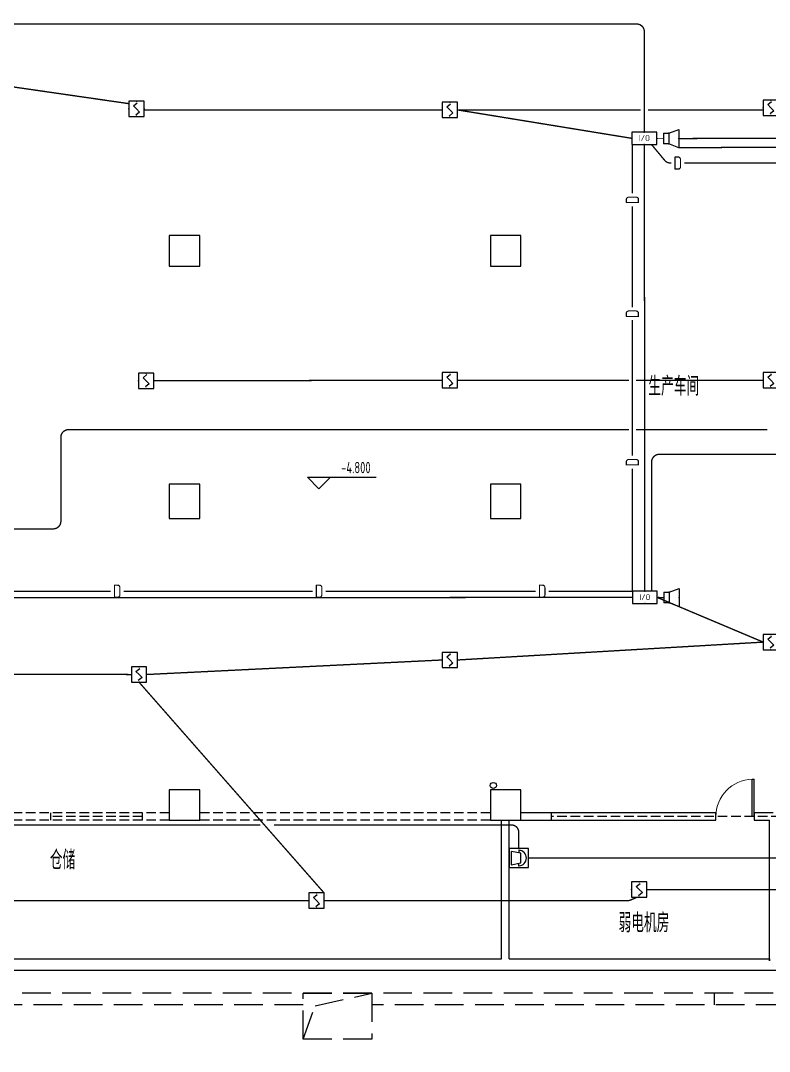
# Model space of a CAD drawing. Extents: x 2166032 to 5302137, y 581493 to 2416206.
# Drawn here: x 2587574 to 2607165, y 1257369 to 1284341 of the extents above; entities that cross this region are included whole.
import ezdxf
from ezdxf.enums import TextEntityAlignment as Align

# ---------------------------------------------------------------- set-up
doc = ezdxf.new("R2010")
doc.units = 0
doc.header["$LTSCALE"] = 1000
doc.header["$MEASUREMENT"] = 0
doc.linetypes.add('CENTER2', pattern=[1.1400000000000001, 0.75, -0.13, 0.13, -0.13])
doc.linetypes.add('DASH', pattern=[0.35, 0.25, -0.1])
for name, color, linetype in [('COLUMN', 2, 'Continuous'), ('DIM_ELEV', 3, 'Continuous'), ('EQUIP-消防', 3, 'Continuous'), ('EQUIP-通讯', 3, 'Continuous'), ('PUB_TEXT', 7, 'Continuous'), ('SIG_TEXT', 7, 'Continuous'), ('WALL', 8, 'Continuous'), ('WINDOW', 8, 'Continuous'), ('WIRE-动力', 2, 'Continuous'), ('WIRE-控制', 4, 'TG_F'), ('WIRE-消防', 4, 'Continuous'), ('WIRE-电源', 10, 'Continuous'), ('WIRE-电话', 4, 'CENTER2'), ('地沟', 8, 'Continuous'), ('屋面', 151, 'Continuous')]:
    doc.layers.add(name, color=color, linetype=linetype)
doc.styles.add('_TCH_DIM', font='tssdeng.shx', dxfattribs={"bigfont": 'tssdchn.shx'})
doc.styles.add('_TEL_DIM', font='@tssdeng.shx', dxfattribs={"width": 0.8, "height": 3.5, "bigfont": '!tssdchn.shx'})
doc.styles.get("Standard").update_dxf_attribs({"font": 'tssdeng.shx', "bigfont": 'tssdchn.shx'})
doc.styles.add('TG_LINETYPE', font='SIMPLEX', dxfattribs={"width": 0.8, "height": 3, "bigfont": 'HZTXT'})
doc.styles.add('TG_LINETYPE_THUND', font='SIMPLEX', dxfattribs={"width": 0.8, "height": 5.5, "bigfont": 'HZTXT'})
doc.styles.add('TSSD_REIN', font='tssdeng.shx', dxfattribs={"width": 0.7, "bigfont": 'tssdchn.shx'})
doc.linetypes.add('TG_F', pattern='A,2,-0.3,["F",TG_LINETYPE,S=0.1,R=0,X=-0.23,Y=-0.15],0', length=2.3)
doc.linetypes.add('TG_×', pattern='A,2,0,["×",TG_LINETYPE_THUND,S=0.1,R=0,X=-0.23,Y=-0.21],0', length=2)

# ---------------------------------------------------------------- blocks, each defined once
blk = doc.blocks.new('$equip$00001700')
for p, q in [((-0.5, 0.5), (-0.5, -0.5)), ((0.5, 0.5), (-0.5, 0.5)), ((-0.2000000000007276, 0.2000000000007276), (0.0499999999992724, 0.4000000000014552)), ((0, 0), (-0.2000000000007276, 0.2000000000007276)), ((0, 0), (0.2000000000007276, -0.2000000000007276)), ((0.5, -0.5), (0.5, 0.5)), ((-0.5, -0.5), (0.5, -0.5)), ((0.2000000000007276, -0.2000000000007276), (-0.0499999999992724, -0.4000000000014552))]:
    blk.add_line(p, q)
for p in [(-0.5, 0), (0, 0.5), (0.5, 0), (0, -0.5)]:
    blk.add_point(p)
at = {"flags": 1}
for tag, height, p in [('A', 2e-05, (0, 0)), ('B', 0.4, (0.750185953140317, -0.2038366661163309))]:
    blk.add_attdef(tag, text='', height=height, dxfattribs=at).set_placement(p, align=Align.MIDDLE_CENTER)
blk = doc.blocks.new('$equip$00001366')
for p, q in [((0, 0.3500000000003638), (0, -0.3500000000003638)), ((0, 0.3500000000003638), (0.3499999999985448, 0.3500000000003638)), ((0.3499999999985448, 0.3500000000003638), (1, 0.6000000000003638)), ((0.3499999999985448, 0.3500000000003638), (0.3499999999985448, -0.3500000000003638)), ((1, 0.6000000000003638), (1, -0.6000000000003638)), ((0.3499999999985448, -0.3500000000003638), (0, -0.3500000000003638)), ((1, -0.6000000000003638), (0.3499999999985448, -0.3500000000003638))]:
    blk.add_line(p, q)
for p in [(0, 0), (0.3499999999985448, 0.3500000000003638), (1, 0), (0.3499999999985448, -0.3500000000003638)]:
    blk.add_point(p)
at = {"flags": 9}
blk.add_attdef('A', (0, 0), '', height=2e-05, dxfattribs=at)
blk = doc.blocks.new('$equip$00001926')
for p, q in [((0.6500000000014552, 0.6500000000014552), (-0.6500000000014552, 0.6500000000014552)), ((-0.6500000000014552, 0.6500000000014552), (-0.6500000000014552, 0)), ((0.6500000000014552, 0), (0.6500000000014552, 0.6500000000014552)), ((-0.6500000000014552, 0), (0.6500000000014552, 0))]:
    blk.add_line(p, q)
for p in [(0, 0.6500000000014552), (-0.6500000000014552, 0.3250000000007276), (0, 0), (0.6500000000014552, 0.3250000000007276)]:
    blk.add_point(p)
at = {"color": 7, "style": '_TEL_DIM'}
blk.add_attdef('$TEXT$', text='', height=0.3, dxfattribs=at).set_placement((0.006237997877178714, 0.3429758970196417), align=Align.MIDDLE_CENTER)
at = {"color": 7, "style": '_TEL_DIM', "flags": 1}
blk.add_attdef('A', text='', height=2e-05, dxfattribs=at).set_placement((0, 0), align=Align.MIDDLE_CENTER)
blk = doc.blocks.new('$equip$00001714')
for p, q in [((0.5, 1), (-0.5, 1)), ((-0.5, 1), (-0.5, 0)), ((-0.25, 0.5999999999985448), (-0.3499999999985448, 0.09999999999854481)), ((0.25, 0.5999999999985448), (-0.25, 0.5999999999985448)), ((0.3499999999985448, 0.09999999999854481), (0.25, 0.5999999999985448)), ((0.5, 0), (0.5, 1)), ((-0.5, 0), (0.5, 0)), ((-0.4000000000014552, 0.5), (-0.2700000000040745, 0.5)), ((-0.3499999999985448, 0.09999999999854481), (0.3499999999985448, 0.09999999999854481)), ((0.4000000000014552, 0.5), (0.2700000000040745, 0.5))]:
    blk.add_line(p, q)
blk.add_arc((0, 0.5), 0.4, 0, 180)
for p in [(0, 1), (-0.5, 0.5), (0, 0), (0.5, 0.5)]:
    blk.add_point(p)
at = {"flags": 1}
for tag, height, p in [('A', 2e-05, (0, 0)), ('B', 0.4, (0.787607087610013, 0.3003721651421074))]:
    blk.add_attdef(tag, text='', height=height, dxfattribs=at).set_placement(p, align=Align.MIDDLE_CENTER)
blk = doc.blocks.new('$DorLib2D$00000001')
for p, q in [((0.45, 0.9750000000000001), (0.5000000000000002, 0.9750000000000001)), ((0.45, 0), (0.45, 0.9750000000000001)), ((0.5, 0), (0.5, 0.9750000000000001)), ((0.5, 0), (0.45, 0))]:
    blk.add_line(p, q)
at = {"lineweight": 13}
blk.add_arc((0.475, 0), 0.975, 91.4692835813538, 180, dxfattribs=at)

msp = doc.modelspace()

# ---------------------------------------------------------------- linework, layer by layer
msp.add_circle((2604640.48677554, 1020101.348548786), 438608.5182829647)
at = {"layer": 'COLUMN'}
for p, q in [((2592264.329688427, 1278715.462767678), (2591464.326636669, 1278715.462767678)), ((2591464.326636669, 1278715.462767678), (2591464.326636669, 1277915.462004774)), ((2592264.329688427, 1277915.462004774), (2592264.329688427, 1278715.462767678)), ((2600664.329688427, 1278715.461241834), (2599864.326636669, 1278715.461241834)), ((2599864.326636669, 1278715.461241834), (2599864.326636669, 1277915.462004774)), ((2600664.329688427, 1277915.462004774), (2600664.329688427, 1278715.461241834)), ((2591464.326636669, 1277915.462004774), (2592264.329688427, 1277915.462004774)), ((2599864.326636669, 1277915.462004774), (2600664.329688427, 1277915.462004774)), ((2592264.329688427, 1272215.461241834), (2591464.326636669, 1272215.461241834)), ((2591464.326636669, 1272215.461241834), (2591464.326636669, 1271315.462004774)), ((2592264.329688427, 1271315.462004774), (2592264.329688427, 1272215.461241834)), ((2600664.329688427, 1272215.461241834), (2599864.326636669, 1272215.461241834)), ((2599864.326636669, 1272215.461241834), (2599864.326636669, 1271315.462004774)), ((2600664.329688427, 1271315.462004774), (2600664.329688427, 1272215.461241834)), ((2591464.326636669, 1271315.462004774), (2592264.329688427, 1271315.462004774)), ((2599864.326636669, 1271315.462004774), (2600664.329688427, 1271315.462004774)), ((2592264.332358319, 1264215.462004774), (2591464.329306561, 1264215.462004774)), ((2591464.329306561, 1264215.462004774), (2591464.329306561, 1263415.462767692)), ((2592264.332358319, 1263415.462767692), (2592264.332358319, 1264215.462004774)), ((2600664.332358319, 1264215.462767667), (2599864.329306561, 1264215.462767667)), ((2599864.329306561, 1264215.462767667), (2599864.329306561, 1263415.462767713)), ((2600664.332358319, 1263415.462767713), (2600664.332358319, 1264215.462767667)), ((2591464.329306561, 1263415.462767692), (2592264.332358319, 1263415.462767692)), ((2599864.329306561, 1263415.462767713), (2600664.332358319, 1263415.462767713))]:
    msp.add_line(p, q, dxfattribs=at)
at = {"layer": 'DIM_ELEV'}
for p, q in [((2595378.724839128, 1272092.935225777), (2595078.724839128, 1272392.935225777)), ((2595078.724839128, 1272392.935225777), (2596878.724839128, 1272392.935225777)), ((2595378.724839128, 1272092.935225777), (2595678.724839128, 1272392.935225777))]:
    msp.add_line(p, q, dxfattribs=at)
at = {"layer": 'WALL', "linetype": 'DASH'}
for p, q in [((2591464.329306986, 1263615.462767741), (2583862.758807938, 1263615.462767662)), ((2591464.329306986, 1263415.462767683), (2583862.758807938, 1263415.462767671)), ((2599864.329306923, 1263615.462767658), (2592264.332358114, 1263615.462767671)), ((2599864.329306923, 1263415.462767632), (2592264.332358114, 1263415.462767714))]:
    msp.add_line(p, q, dxfattribs=at)
at = {"layer": 'WALL'}
for p, q in [((2600158.622152934, 1259790.462767678), (2600158.622152844, 1263415.462768163)), ((2600358.62215281, 1259790.462767664), (2600358.622152879, 1263415.462768163)), ((2605764.33083252, 1263615.46276773), (2600664.332358117, 1263615.462767695)), ((2600664.332358117, 1263415.462767694), (2605764.33083252, 1263415.462767583)), ((2605764.33083252, 1263415.462767583), (2605764.33083252, 1263615.46276773)), ((2607264.330832835, 1263615.462767686), (2606764.33083313, 1263615.46276773)), ((2606764.33083313, 1263615.46276773), (2606764.33083313, 1263415.462767576)), ((2606764.33083313, 1263415.462767576), (2607164.330832826, 1263415.462767633)), ((2607164.330832826, 1259740.462768555), (2607164.330832826, 1263415.462767633)), ((2580112.758807726, 1259790.462767688), (2600158.622152934, 1259790.462767678)), ((2600358.62215281, 1259790.462767664), (2607164.330832835, 1259790.462767668)), ((2607164.330832835, 1259790.462767668), (2607164.330832835, 1259740.462767668)), ((2579987.758807618, 1259490.462767681), (2600258.622152923, 1259490.462767671)), ((2600258.622152923, 1259490.462767671), (2607164.330832835, 1259490.462767668)), ((2607164.330832835, 1259490.462767668), (2607364.330832826, 1259490.462768555))]:
    msp.add_line(p, q, dxfattribs=at)
at = {"layer": 'WINDOW', "linetype": 'DASH'}
for p, q in [((2588364.018193464, 1263415.462767685), (2588364.018193464, 1263615.462767685)), ((2590764.018193464, 1263515.462767685), (2588364.018193464, 1263515.462767685)), ((2590764.018193464, 1263415.462767685), (2590764.018193464, 1263615.462767685)), ((2601464.330832822, 1263415.462767686), (2601464.330832822, 1263615.462767686)), ((2607464.330832822, 1263515.462767686), (2601464.330832822, 1263515.462767686))]:
    msp.add_line(p, q, dxfattribs=at)
at = {"layer": 'WIRE-动力', "color": 1, "linetype": 'Continuous', "const_width": 25}
for points in [[(2604218.051513513, 1281261.312652985), (2604393.841416915, 1281261.312652985)], [(2604231.051215623, 1269247.812652985), (2604406.841119025, 1269247.812652985)]]:
    msp.add_lwpolyline(points, dxfattribs=at)
at = {"layer": 'WIRE-控制', "linetype": 'TG_×', "const_width": 35}
for points in [[(2587806.830832398, 1271041.597523157), (2588427.44037708, 1271041.597523157, 0.4142135623730951), (2588627.44037708, 1271241.597523157), (2588627.44037708, 1273438.385504661, -0.4142135623730951), (2588827.44037708, 1273638.385504661), (2603488.55121562, 1273638.385504661)], [(2576852.830595698, 1272732.791177125), (2576852.830595698, 1271241.597523157, 0.4142135623730951), (2577052.830595698, 1271041.597523157), (2587806.830832398, 1271041.597523157)]]:
    msp.add_lwpolyline(points, format="xyb", dxfattribs=at)
msp.add_lwpolyline([(2603673.55121562, 1273638.385504661), (2607110.571446203, 1273638.385504661)], dxfattribs=at)
at = {"layer": 'WIRE-消防', "linetype": 'Continuous', "const_width": 35}
for points in [[(2585080.610371964, 1282938.067014252), (2590407.68419098, 1282168.533738611)], [(2590807.68419098, 1282000.073222317), (2598603.071446152, 1282004.993026117)], [(2599003.071446152, 1282004.993026117), (2603800.551513432, 1282004.993026117)], [(2603568.051513512, 1281260.683509412), (2599003.071446152, 1282004.993026117)], [(2603985.551513432, 1282004.993026117), (2607003.071446152, 1282004.993026117)], [(2598603.071446152, 1274929.633865992), (2591058.281632406, 1274917.853962806)], [(2603488.551215623, 1274929.633865992), (2599003.071446152, 1274929.633865992)], [(2607003.071446152, 1274929.633865992), (2603673.551215623, 1274929.633865992)], [(2604406.841119025, 1269242.812652985), (2604231.051215623, 1269247.183509412)], [(2604231.051215623, 1269247.183509412), (2607003.071446152, 1268078.531810421)], [(2607003.071446152, 1268078.531810421), (2599003.071446152, 1267610.89372108)], [(2598603.071446152, 1267610.89372108), (2590871.672105051, 1267230.938236341)], [(2590471.672105051, 1267230.938236341), (2581249.069815353, 1267247.188646986)], [(2595515.496973978, 1261513.82167564), (2590671.672105051, 1267030.938236341)], [(2603961.476514522, 1261602.963362612), (2609964.330854743, 1261602.963362612)], [(2585507.349309132, 1261313.82167564), (2595115.496973978, 1261313.82167564)]]:
    msp.add_lwpolyline(points, dxfattribs=at)
msp.add_lwpolyline([(2595515.496973978, 1261313.82167564), (2603454.994954697, 1261313.82167564, 0.1011794992180922), (2603533.494439817, 1261329.871054994), (2603704.774230118, 1261402.963362612)], format="xyb", dxfattribs=at)
at = {"layer": 'WIRE-电源', "linetype": 'Continuous', "const_width": 35}
for points in [[(2603581.051215622, 1279820.586937267), (2603581.051215622, 1281098.183509411)], [(2604793.841416915, 1281016.312652985), (2610953.237389345, 1281043.14201759)], [(2608977.973972273, 1280613.893941723), (2604936.510311441, 1280613.893941723)], [(2603581.051215622, 1276841.3184336), (2603581.051215622, 1279483.151039831)], [(2603581.051215622, 1272955.492577911), (2603581.051215622, 1276503.882536164)], [(2603581.051215622, 1269409.683509412), (2603581.051215622, 1272618.056680475)], [(2586233.550917733, 1269409.683509412), (2589931.650388487, 1269409.683509412)], [(2590269.086285923, 1269409.683509412), (2595214.441210572, 1269409.683509412)], [(2595551.877108008, 1269409.683509412), (2601052.327344629, 1269409.683509412)], [(2601389.763242065, 1269409.683509412), (2603581.051215622, 1269409.683509412)]]:
    msp.add_lwpolyline(points, dxfattribs=at)
msp.add_lwpolyline([(2604599.074414005, 1280613.893941723), (2604578.201962654, 1280613.893941723, -0.2232015982197252), (2604424.25723073, 1280686.218495718), (2604082.590346741, 1281098.183509411)], format="xyb", dxfattribs=at)
at = {"layer": 'WIRE-电话', "linetype": 'CENTER2', "const_width": 35}
for points in [[(2587364.330832429, 1284252.079218026), (2603693.051513513, 1284252.079218026, -0.4142135623730951), (2603893.051513513, 1284052.079218026), (2603893.051513513, 1281423.183509412)], [(2614566.292719358, 1272003.241283339), (2614566.292719358, 1272792.369540665, 0.4142135623730951), (2614366.292719358, 1272992.369540665), (2604284.079268184, 1272992.369540665, 0.4142135623730951), (2604084.079268184, 1272792.369540665), (2604084.079268184, 1269409.683509412)], [(2594201.952879537, 1263296.260191195), (2600408.622152924, 1263296.260191195, -0.4142135623730951), (2600608.622152924, 1263096.260191195), (2600608.622152924, 1262678.681983578)]]:
    msp.add_lwpolyline(points, format="xyb", dxfattribs=at)
for points in [[(2604793.841416915, 1281256.312652985), (2627003.549425628, 1281275.554664151)], [(2603893.051513513, 1281098.183509411), (2603906.051215623, 1269409.683509412)], [(2603581.051215622, 1269247.183509412), (2586809.340821135, 1269242.812652985)], [(2579862.758807673, 1263296.260191195), (2593845.764758409, 1263296.260191195)], [(2600858.622152924, 1262428.681983578), (2611825.197180622, 1262428.681983578)]]:
    msp.add_lwpolyline(points, dxfattribs=at)
at = {"layer": '地沟', "linetype": 'DASH', "ltscale": 3}
for p, q in [((2626164.330832816, 1258890.462767633), (2564364.330881576, 1258890.462767633)), ((2595282.954645002, 1258559.317592575), (2596764.330857196, 1258890.462767633)), ((2605718.805522202, 1258890.462767633), (2605718.805522202, 1258590.462767633)), ((2594964.330857196, 1257690.462767633), (2595282.954645002, 1258559.317592575)), ((2626464.330832814, 1258590.462767633), (2596764.330857196, 1258590.462767633))]:
    msp.add_line(p, q, dxfattribs=at)
msp.add_lwpolyline([(2594964.330857196, 1258590.462767633), (2564064.330905948, 1258590.462767633), (2564064.328629345, 1286615.462767678)], dxfattribs=at)
msp.add_lwpolyline([(2596764.330857196, 1258890.462767633), (2596764.330857196, 1257690.462767633), (2594964.330857196, 1257690.462767633), (2594964.330857196, 1258890.462767633)], close=True, dxfattribs=at)
at = {"layer": '屋面', "color": 6}
msp.add_circle((2599940.992852676, 1264326.828341172), 80, dxfattribs=at)

# ---------------------------------------------------------------- block references
at = {"layer": 'EQUIP-消防', "xscale": 400, "yscale": 400, "zscale": 400}
for p in [(2607203.071446152, 1282062.164454118), (2590607.68419098, 1282029.891394028), (2598803.071446152, 1282004.993026117), (2590858.281632406, 1274917.853962806), (2598803.071446152, 1274929.633865992), (2607203.071446152, 1274929.633865992), (2607203.071446152, 1268078.531810421), (2598803.071446152, 1267610.89372108), (2590671.672105051, 1267230.938236341), (2603761.476514522, 1261602.963362612), (2595315.496973978, 1261313.82167564)]:
    msp.add_blockref('$equip$00001700', p, dxfattribs=at)
at = {"layer": 'EQUIP-消防', "color": 3, "xscale": 500, "yscale": 500, "zscale": 500}
for p in [(2603893.051513513, 1281098.183509411), (2603906.051215623, 1269084.683509411)]:
    msp.add_blockref('$equip$00001926', p, dxfattribs=at).add_auto_attribs({'$TEXT$': 'I/O'})
at = {"layer": 'EQUIP-消防', "xscale": 500, "yscale": 500, "zscale": 500, "rotation": 270}
msp.add_blockref('$equip$00001714', (2600358.622152924, 1262428.681983578), dxfattribs=at)
at = {"layer": 'EQUIP-通讯', "xscale": 400, "yscale": 400, "zscale": 400}
for p in [(2604393.841416915, 1281256.312652985), (2604406.841119025, 1269242.812652985)]:
    msp.add_blockref('$equip$00001366', p, dxfattribs=at)
at = {"layer": 'WINDOW', "xscale": -1000, "yscale": -1000, "zscale": -1000, "rotation": 180.0000000000019}
msp.add_blockref('$DorLib2D$00000001', (2606264.330832852, 1263515.462767686), dxfattribs=at)

# ---------------------------------------------------------------- texts
at = {"layer": 'PUB_TEXT'}
for s, height, style, width, p in [('生产车间', 500, 'TSSD_REIN', 0.7, (2603999.131338078, 1274523.581393036)), ('-4.800', 297.5, '_TCH_DIM', 0.7058823529411765, (2595960.263300666, 1272497.935225777)), ('仓储', 500, 'TSSD_REIN', 0.7, (2588338.957044613, 1262127.966790959)), ('弱电机房', 500, 'TSSD_REIN', 0.7, (2603218.398215083, 1260485.24148293))]:
    msp.add_text(s, height=height, dxfattribs=dict(at, style=style, width=width)).set_placement(p)
at = {"layer": 'SIG_TEXT', "style": '_TEL_DIM', "width": 0.8}
for p in [(2604767.792362723, 1280613.893941723), (2590100.368337205, 1269409.683509412), (2595383.15915929, 1269409.683509412), (2601221.045293347, 1269409.683509412)]:
    msp.add_text('D', height=350, dxfattribs=at).set_placement(p, align=Align.MIDDLE_CENTER)
for rotation, p in [(89.99999999999886, (2603581.051215622, 1279651.868988549)), (89.99999999999868, (2603581.051215622, 1276672.600484882)), (89.99999999999812, (2603581.051215622, 1272786.774629193))]:
    msp.add_text('D', height=350, rotation=rotation, dxfattribs=at).set_placement(p, align=Align.MIDDLE_CENTER)

doc.saveas('drawing.dxf')
